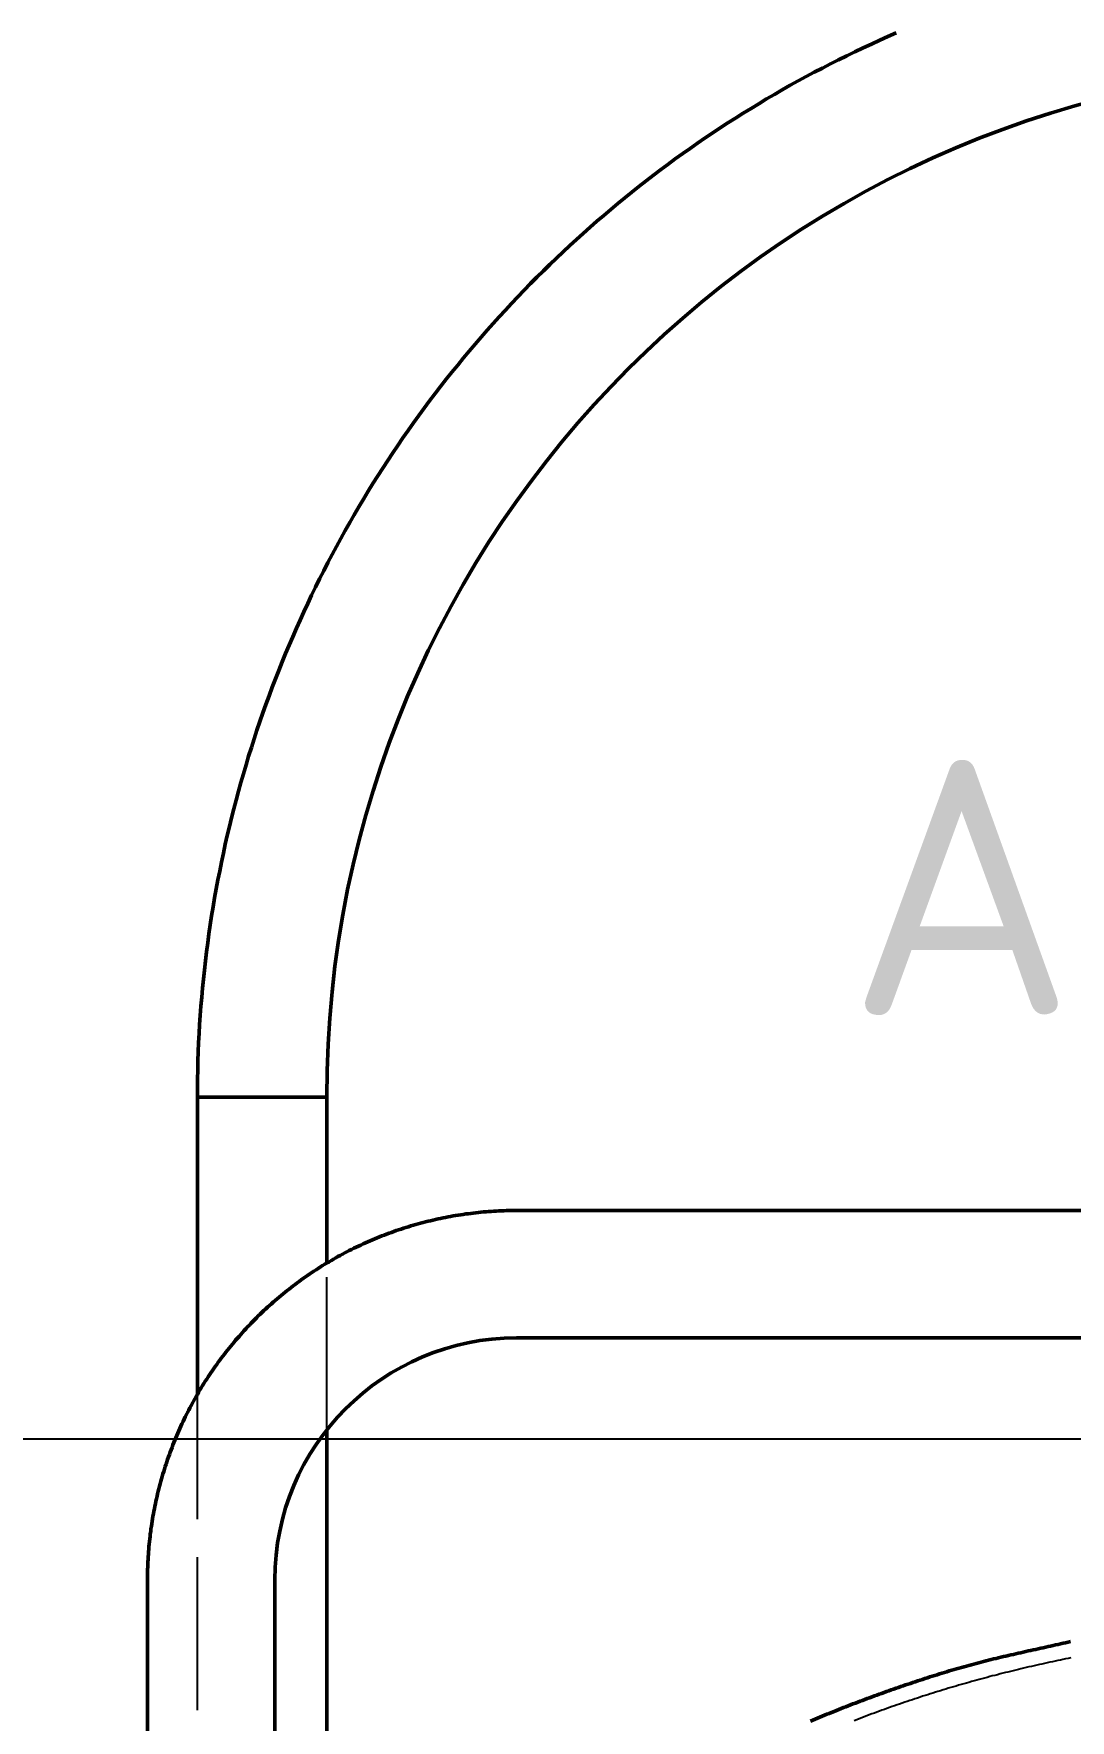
# Model space of a CAD drawing. Header units: millimetres. Extents: x 0 to 594, y 0 to 420.
# Drawn here: x 69.52 to 89.87, y 355 to 388.11 of the extents above; entities that cross this region are included whole.
import ezdxf
from ezdxf.enums import TextEntityAlignment as Align

# ---------------------------------------------------------------- set-up
doc = ezdxf.new("R2010")
doc.units = ezdxf.units.MM
doc.linetypes.add('ISO02-TRAZOS', pattern=[3.75, 3, -0.75])
for name, color, linetype, lineweight in [('01-VISIBLE', 7, 'CONTINUOUS', 50), ('02-OCULTA', 4, 'ISO02-TRAZOS', 25), ('04-COTA', 3, 'CONTINUOUS', 25), ('06-TEXTO', 7, 'CONTINUOUS', 25)]:
    doc.layers.add(name, color=color, linetype=linetype, lineweight=lineweight)
doc.styles.add('ISO3098', font='isocpeur.ttf')
doc.dimstyles.new('FLAMA-ISO', dxfattribs={"dimtxt": 3.5, "dimasz": 3, "dimexe": 2, "dimexo": 1, "dimgap": 1, "dimtad": 1, "dimdec": 1, "dimtxsty": 'ISO3098', "dimcen": 2.5, "dimclrd": 3, "dimclre": 3, "dimclrt": 3, "dimazin": 3, "dimtfac": 1, "dimtmove": 0, "dimatfit": 3, "dimlwd": 25, "dimlwe": 25})

msp = doc.modelspace()

# ---------------------------------------------------------------- linework, layer by layer
at = {"layer": '01-VISIBLE'}
for p, q in [((72.73, 361.398), (72.73, 367.23)), ((75.27, 363.975), (75.27, 367.23)), ((90.12, 365.008), (79, 365.008)), ((90.12, 362.508), (79, 362.508)), ((75.27, 345.62), (75.27, 360.699)), ((71.75, 357.758), (71.75, 313.7)), ((74.25, 357.758), (74.25, 345.62))]:
    msp.add_line(p, q, dxfattribs=at)
for points in [[(72.73, 367.23), (72.731, 367.409), (72.733, 367.588), (72.736, 367.766), (72.741, 367.945), (72.748, 368.124), (72.755, 368.303), (72.764, 368.481), (72.775, 368.66), (72.787, 368.838), (72.8, 369.017), (72.815, 369.195), (72.831, 369.373), (72.849, 369.551), (72.868, 369.729), (72.888, 369.906), (72.91, 370.084), (72.933, 370.261), (72.957, 370.438), (72.983, 370.615), (73.01, 370.792), (73.039, 370.969), (73.069, 371.145), (73.1, 371.321), (73.133, 371.497), (73.168, 371.672), (73.203, 371.847), (73.24, 372.022), (73.278, 372.197), (73.318, 372.371), (73.359, 372.546), (73.402, 372.719), (73.445, 372.893), (73.491, 373.066), (73.537, 373.238), (73.585, 373.411), (73.634, 373.583), (73.685, 373.754), (73.737, 373.925), (73.79, 374.096), (73.844, 374.266), (73.9, 374.436), (73.958, 374.606), (74.016, 374.775), (74.076, 374.943), (74.137, 375.111), (74.2, 375.279), (74.264, 375.446), (74.329, 375.612), (74.395, 375.778), (74.463, 375.944), (74.532, 376.109), (74.603, 376.273), (74.674, 376.437), (74.747, 376.6), (74.822, 376.763), (74.897, 376.925), (74.974, 377.087), (75.052, 377.247), (75.131, 377.408), (75.212, 377.567), (75.294, 377.726), (75.377, 377.885), (75.461, 378.042), (75.546, 378.2), (75.633, 378.356), (75.721, 378.512), (75.81, 378.667), (75.901, 378.821), (75.993, 378.974), (76.085, 379.127), (76.179, 379.279), (76.275, 379.431), (76.371, 379.581), (76.469, 379.731), (76.567, 379.88), (76.667, 380.029), (76.768, 380.176), (76.871, 380.323), (76.974, 380.469), (77.079, 380.614), (77.184, 380.758), (77.291, 380.902), (77.399, 381.044), (77.508, 381.186), (77.618, 381.327), (77.73, 381.467), (77.842, 381.606), (77.955, 381.744), (78.07, 381.881), (78.186, 382.018), (78.302, 382.153), (78.42, 382.288), (78.539, 382.422), (78.659, 382.554), (78.779, 382.686), (78.901, 382.817), (79.024, 382.947), (79.148, 383.076), (79.273, 383.204), (79.399, 383.331), (79.526, 383.457), (79.654, 383.582), (79.783, 383.706), (79.913, 383.829), (80.044, 383.951), (80.176, 384.071), (80.308, 384.191), (80.442, 384.31), (80.577, 384.428), (80.712, 384.544), (80.849, 384.66), (80.986, 384.775), (81.124, 384.888), (81.263, 385), (81.403, 385.112), (81.544, 385.222), (81.686, 385.331), (81.828, 385.439), (81.972, 385.546), (82.116, 385.651), (82.261, 385.756), (82.407, 385.859), (82.554, 385.962), (82.701, 386.063), (82.85, 386.163), (82.999, 386.261), (83.149, 386.359), (83.299, 386.455), (83.451, 386.551), (83.603, 386.645), (83.756, 386.737), (83.909, 386.829), (84.063, 386.92), (84.218, 387.009), (84.374, 387.097), (84.53, 387.184), (84.688, 387.269), (84.845, 387.353), (85.004, 387.436), (85.163, 387.518), (85.322, 387.599), (85.483, 387.678), (85.643, 387.756), (85.805, 387.833), (85.967, 387.908), (86.13, 387.983), (86.293, 388.056), (86.457, 388.127)], [(72.73, 367.23), (72.781, 367.23), (72.832, 367.23), (72.882, 367.23), (72.933, 367.23), (72.984, 367.23), (73.035, 367.23), (73.086, 367.23), (73.136, 367.23), (73.187, 367.23), (73.238, 367.23), (73.289, 367.23), (73.34, 367.23), (73.39, 367.23), (73.441, 367.23), (73.492, 367.23), (73.543, 367.23), (73.594, 367.23), (73.644, 367.23), (73.695, 367.23), (73.746, 367.23), (73.797, 367.23), (73.848, 367.23), (73.898, 367.23), (73.949, 367.23), (74, 367.23), (74.051, 367.23), (74.102, 367.23), (74.152, 367.23), (74.203, 367.23), (74.254, 367.23), (74.305, 367.23), (74.356, 367.23), (74.406, 367.23), (74.457, 367.23), (74.508, 367.23), (74.559, 367.23), (74.61, 367.23), (74.66, 367.23), (74.711, 367.23), (74.762, 367.23), (74.813, 367.23), (74.864, 367.23), (74.914, 367.23), (74.965, 367.23), (75.016, 367.23), (75.067, 367.23), (75.118, 367.23), (75.168, 367.23), (75.219, 367.23), (75.27, 367.23)], [(79, 365.008), (78.95, 365.008), (78.9, 365.007), (78.85, 365.006), (78.799, 365.005), (78.749, 365.004), (78.699, 365.002), (78.649, 365), (78.599, 364.997), (78.549, 364.994), (78.499, 364.991), (78.449, 364.987), (78.399, 364.983), (78.349, 364.979), (78.299, 364.974), (78.249, 364.969), (78.199, 364.964), (78.149, 364.958), (78.099, 364.952), (78.05, 364.945), (78, 364.939), (77.95, 364.932), (77.901, 364.924), (77.851, 364.916), (77.801, 364.908), (77.752, 364.9), (77.703, 364.891), (77.653, 364.882), (77.604, 364.872), (77.555, 364.863), (77.506, 364.852), (77.457, 364.842), (77.408, 364.831), (77.359, 364.82), (77.31, 364.808), (77.261, 364.796), (77.213, 364.784), (77.164, 364.772), (77.115, 364.759), (77.067, 364.746), (77.019, 364.732), (76.971, 364.718), (76.922, 364.704), (76.874, 364.689), (76.827, 364.675), (76.779, 364.659), (76.731, 364.644), (76.683, 364.628), (76.636, 364.612), (76.589, 364.595), (76.541, 364.578), (76.494, 364.561), (76.447, 364.544), (76.4, 364.526), (76.354, 364.508), (76.307, 364.489), (76.26, 364.47), (76.214, 364.451), (76.168, 364.432), (76.122, 364.412), (76.076, 364.392), (76.03, 364.372), (75.984, 364.351), (75.939, 364.33), (75.893, 364.309), (75.848, 364.287), (75.803, 364.265), (75.758, 364.243), (75.713, 364.22), (75.668, 364.197), (75.624, 364.174), (75.58, 364.15), (75.535, 364.127), (75.491, 364.103), (75.448, 364.078), (75.404, 364.053), (75.361, 364.028), (75.317, 364.003), (75.274, 363.977), (75.231, 363.951), (75.188, 363.925), (75.146, 363.899), (75.103, 363.872), (75.061, 363.845), (75.019, 363.817), (74.977, 363.79), (74.936, 363.762), (74.894, 363.733), (74.853, 363.705), (74.812, 363.676), (74.771, 363.647), (74.73, 363.617), (74.69, 363.588), (74.65, 363.558), (74.61, 363.528), (74.57, 363.497), (74.53, 363.466), (74.491, 363.435), (74.452, 363.404), (74.413, 363.372), (74.374, 363.34), (74.336, 363.308), (74.297, 363.276), (74.259, 363.243), (74.221, 363.21), (74.184, 363.177), (74.146, 363.144), (74.109, 363.11), (74.072, 363.076), (74.036, 363.042), (73.999, 363.007), (73.963, 362.972), (73.927, 362.937), (73.891, 362.902), (73.856, 362.867), (73.821, 362.831), (73.786, 362.795), (73.751, 362.759), (73.716, 362.722), (73.682, 362.686), (73.648, 362.649), (73.614, 362.612), (73.581, 362.574), (73.548, 362.537), (73.515, 362.499), (73.482, 362.461), (73.45, 362.423), (73.418, 362.384), (73.386, 362.345), (73.354, 362.306), (73.323, 362.267), (73.292, 362.228), (73.261, 362.188), (73.23, 362.148), (73.2, 362.108), (73.17, 362.068), (73.141, 362.028), (73.111, 361.987), (73.082, 361.946), (73.053, 361.905), (73.025, 361.864), (72.996, 361.822), (72.968, 361.781), (72.941, 361.739), (72.913, 361.697), (72.886, 361.655), (72.859, 361.612), (72.833, 361.57), (72.807, 361.527), (72.781, 361.484), (72.755, 361.441), (72.73, 361.397), (72.705, 361.354), (72.68, 361.31), (72.655, 361.267), (72.631, 361.223), (72.608, 361.178), (72.584, 361.134), (72.561, 361.09), (72.538, 361.045), (72.515, 361), (72.493, 360.955), (72.471, 360.91), (72.449, 360.865), (72.428, 360.819), (72.407, 360.774), (72.386, 360.728), (72.366, 360.682), (72.346, 360.636), (72.326, 360.59), (72.307, 360.544), (72.288, 360.498), (72.269, 360.451), (72.25, 360.405), (72.232, 360.358), (72.214, 360.311), (72.197, 360.264), (72.18, 360.217), (72.163, 360.169), (72.146, 360.122), (72.13, 360.075), (72.114, 360.027), (72.099, 359.979), (72.083, 359.931), (72.069, 359.884), (72.054, 359.836), (72.04, 359.787), (72.026, 359.739), (72.012, 359.691), (71.999, 359.643), (71.986, 359.594), (71.974, 359.545), (71.962, 359.497), (71.95, 359.448), (71.938, 359.399), (71.927, 359.35), (71.916, 359.301), (71.906, 359.252), (71.895, 359.203), (71.886, 359.154), (71.876, 359.105), (71.867, 359.055), (71.858, 359.006), (71.85, 358.957), (71.842, 358.907), (71.834, 358.857), (71.826, 358.808), (71.819, 358.758), (71.813, 358.708), (71.806, 358.659), (71.8, 358.609), (71.794, 358.559), (71.789, 358.509), (71.784, 358.459), (71.779, 358.409), (71.775, 358.359), (71.771, 358.309), (71.767, 358.259), (71.764, 358.209), (71.761, 358.159), (71.759, 358.109), (71.756, 358.059), (71.754, 358.009), (71.753, 357.959), (71.752, 357.909), (71.751, 357.858), (71.75, 357.808), (71.75, 357.758)], [(84.772, 354.981), (84.818, 355.001), (84.864, 355.021), (84.91, 355.04), (84.956, 355.06), (85.002, 355.079), (85.048, 355.098), (85.094, 355.117), (85.14, 355.136), (85.187, 355.155), (85.233, 355.174), (85.279, 355.193), (85.326, 355.211), (85.372, 355.23), (85.419, 355.248), (85.465, 355.266), (85.512, 355.284), (85.559, 355.302), (85.605, 355.32), (85.652, 355.338), (85.699, 355.356), (85.746, 355.374), (85.792, 355.391), (85.839, 355.409), (85.886, 355.426), (85.933, 355.443), (85.98, 355.461), (86.027, 355.478), (86.074, 355.495), (86.121, 355.512), (86.168, 355.528), (86.215, 355.545), (86.262, 355.562), (86.31, 355.579), (86.357, 355.595), (86.404, 355.611), (86.451, 355.628), (86.499, 355.644), (86.546, 355.66), (86.593, 355.677), (86.64, 355.693), (86.688, 355.709), (86.735, 355.725), (86.783, 355.741), (86.83, 355.756), (86.878, 355.772), (86.925, 355.788), (86.973, 355.803), (87.02, 355.819), (87.068, 355.834), (87.115, 355.85), (87.163, 355.865), (87.211, 355.88), (87.258, 355.895), (87.306, 355.91), (87.354, 355.925), (87.402, 355.939), (87.449, 355.954), (87.497, 355.968), (87.545, 355.983), (87.593, 355.997), (87.641, 356.011), (87.689, 356.024), (87.737, 356.038), (87.786, 356.052), (87.834, 356.065), (87.882, 356.078), (87.93, 356.091), (87.979, 356.104), (88.027, 356.117), (88.075, 356.129), (88.124, 356.142), (88.172, 356.154), (88.221, 356.167), (88.269, 356.179), (88.318, 356.191), (88.366, 356.203), (88.415, 356.214), (88.463, 356.226), (88.512, 356.238), (88.561, 356.249), (88.61, 356.261), (88.658, 356.272), (88.707, 356.283), (88.756, 356.294), (88.804, 356.305), (88.853, 356.316), (88.902, 356.327), (88.951, 356.338), (89, 356.349), (89.048, 356.36), (89.097, 356.371), (89.146, 356.381), (89.195, 356.392), (89.244, 356.403), (89.293, 356.414), (89.341, 356.424), (89.39, 356.435), (89.439, 356.446), (89.488, 356.457), (89.537, 356.468), (89.586, 356.479), (89.634, 356.489), (89.683, 356.5), (89.732, 356.511), (89.781, 356.523), (89.829, 356.534), (89.878, 356.546)]]:
    msp.add_lwpolyline(points, dxfattribs=at)
for centre, radius, start in [((95.5, 367.23), 20.23, 0), ((79, 357.758), 4.75, 90)]:
    msp.add_arc(centre, radius, start, 180, dxfattribs=at)
at = {"layer": '02-OCULTA'}
for p, q in [((75.27, 360.699), (75.27, 363.975)), ((72.73, 287.7), (72.73, 361.398))]:
    msp.add_line(p, q, dxfattribs=at)
for points in [[(75.27, 367.23), (75.219, 367.23), (75.168, 367.23), (75.118, 367.23), (75.067, 367.23), (75.016, 367.23), (74.965, 367.23), (74.914, 367.23), (74.864, 367.23), (74.813, 367.23), (74.762, 367.23), (74.711, 367.23), (74.66, 367.23), (74.61, 367.23), (74.559, 367.23), (74.508, 367.23), (74.457, 367.23), (74.406, 367.23), (74.356, 367.23), (74.305, 367.23), (74.254, 367.23), (74.203, 367.23), (74.152, 367.23), (74.102, 367.23), (74.051, 367.23), (74, 367.23), (73.949, 367.23), (73.898, 367.23), (73.848, 367.23), (73.797, 367.23), (73.746, 367.23), (73.695, 367.23), (73.644, 367.23), (73.594, 367.23), (73.543, 367.23), (73.492, 367.23), (73.441, 367.23), (73.39, 367.23), (73.34, 367.23), (73.289, 367.23), (73.238, 367.23), (73.187, 367.23), (73.136, 367.23), (73.086, 367.23), (73.035, 367.23), (72.984, 367.23), (72.933, 367.23), (72.882, 367.23), (72.832, 367.23), (72.781, 367.23), (72.73, 367.23)], [(89.886, 356.224), (89.834, 356.214), (89.782, 356.203), (89.73, 356.192), (89.679, 356.182), (89.627, 356.171), (89.575, 356.16), (89.524, 356.149), (89.472, 356.138), (89.42, 356.127), (89.369, 356.116), (89.317, 356.104), (89.266, 356.093), (89.214, 356.081), (89.163, 356.07), (89.111, 356.058), (89.06, 356.046), (89.008, 356.034), (88.957, 356.022), (88.905, 356.01), (88.854, 355.997), (88.803, 355.985), (88.751, 355.973), (88.7, 355.96), (88.649, 355.947), (88.598, 355.935), (88.546, 355.922), (88.495, 355.909), (88.444, 355.895), (88.393, 355.882), (88.342, 355.869), (88.291, 355.856), (88.24, 355.842), (88.189, 355.828), (88.138, 355.815), (88.087, 355.801), (88.036, 355.787), (87.985, 355.773), (87.934, 355.759), (87.883, 355.744), (87.832, 355.73), (87.781, 355.716), (87.731, 355.701), (87.68, 355.686), (87.629, 355.672), (87.579, 355.657), (87.528, 355.642), (87.477, 355.627), (87.427, 355.611), (87.376, 355.596), (87.326, 355.581), (87.275, 355.565), (87.225, 355.55), (87.174, 355.534), (87.124, 355.518), (87.074, 355.502), (87.023, 355.486), (86.973, 355.47), (86.923, 355.454), (86.873, 355.437), (86.822, 355.421), (86.772, 355.404), (86.722, 355.387), (86.672, 355.371), (86.622, 355.354), (86.572, 355.337), (86.522, 355.319), (86.472, 355.302), (86.422, 355.285), (86.372, 355.267), (86.323, 355.25), (86.273, 355.232), (86.223, 355.214), (86.173, 355.196), (86.124, 355.178), (86.074, 355.16), (86.025, 355.142), (85.975, 355.124), (85.926, 355.105), (85.876, 355.087), (85.827, 355.068), (85.777, 355.049), (85.728, 355.03), (85.679, 355.011), (85.63, 354.992)]]:
    msp.add_lwpolyline(points, dxfattribs=at)

# ---------------------------------------------------------------- texts
at = {"layer": '06-TEXTO', "style": 'ISO3098'}
msp.add_text('A', height=5, dxfattribs=at).set_placement((87.735, 371.355), align=Align.MIDDLE_CENTER)

# ---------------------------------------------------------------- dimensions: what is measured, and where the dimension line sits
at = {"layer": '04-COTA'}
msp.add_linear_dim(base=(53, 250), p1=(76, 250), p2=(92.5, 360.518), angle=90, dimstyle='FLAMA-ISO', override={"dimlfac": 10}, dxfattribs=at).render()

doc.saveas('drawing.dxf')
